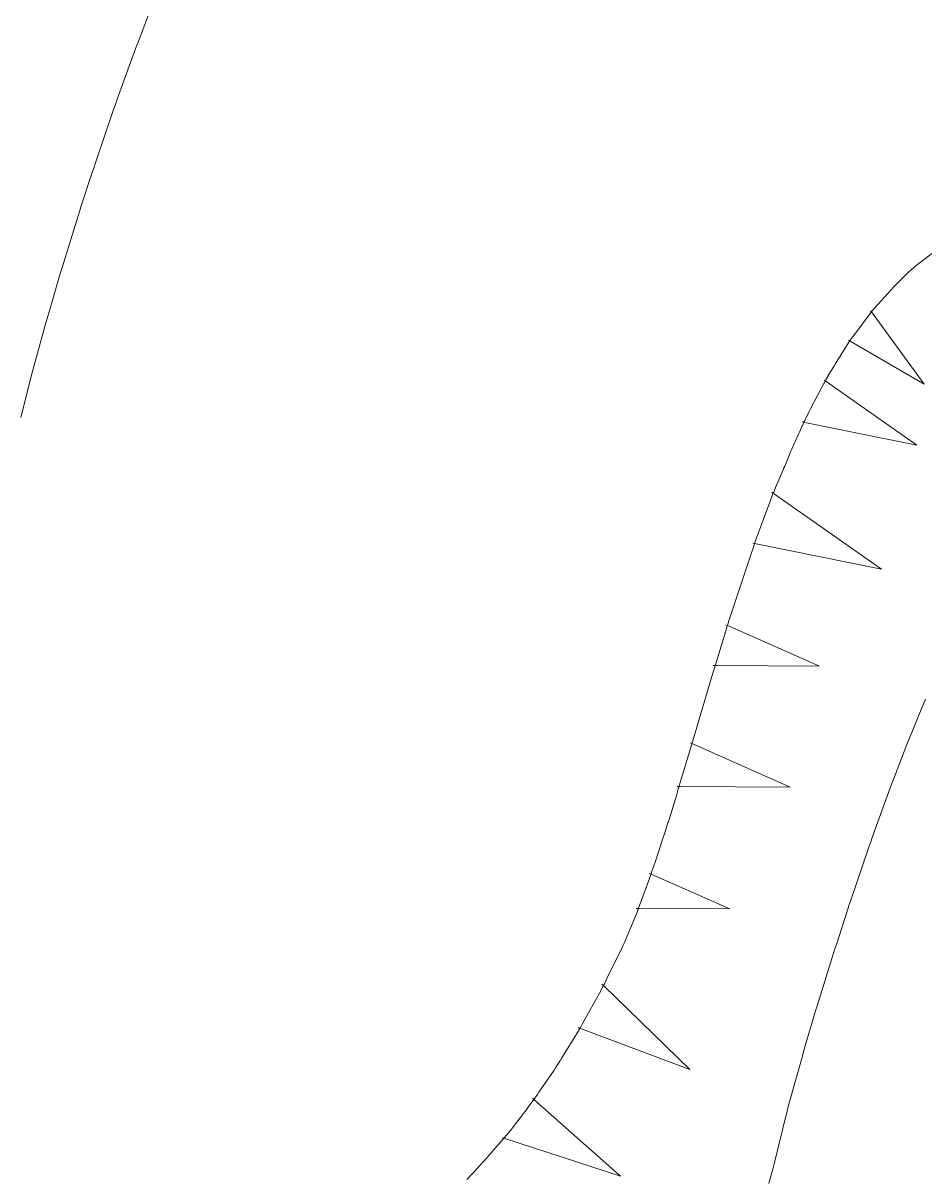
# Model space of a CAD drawing. Header units: millimetres. Extents: x -103 to 107, y -32 to 116.
# Drawn here: x 56.13 to 82.43, y 9.04 to 42.71 of the extents above; entities that cross this region are included whole.
import ezdxf

# ---------------------------------------------------------------- set-up
doc = ezdxf.new("R2010")
doc.units = ezdxf.units.MM
doc.header["$MEASUREMENT"] = 0
doc.layers.add('Layer 1', color=7, linetype='Continuous')

msp = doc.modelspace()

# ---------------------------------------------------------------- linework, layer by layer
at = {"layer": 'Layer 1', "lineweight": 9}
for points in [[(59.5123, 42.2365), (59.5123, 42.2365), (59.8773, 43.1844), (59.8773, 43.1844)], [(59.4213, 41.9938), (59.4213, 41.9938), (59.4763, 42.1385), (59.4763, 42.1385)], [(59.4763, 42.1385), (59.4763, 42.1385), (59.5123, 42.2365), (59.5123, 42.2365)], [(58.8753, 40.4889), (58.8753, 40.4889), (59.4213, 41.9938), (59.4213, 41.9938)], [(58.8223, 40.3375), (58.8223, 40.3375), (58.8753, 40.4889), (58.8753, 40.4889)], [(58.2393, 38.6411), (58.2393, 38.6411), (58.7683, 40.1872), (58.7683, 40.1872)], [(58.7683, 40.1872), (58.7683, 40.1872), (58.8223, 40.3375), (58.8223, 40.3375)], [(57.8183, 37.3514), (57.8183, 37.3514), (58.1533, 38.3822), (58.1533, 38.3822)], [(58.1533, 38.3822), (58.1533, 38.3822), (58.1883, 38.4855), (58.1883, 38.4855)], [(58.1883, 38.4855), (58.1883, 38.4855), (58.2393, 38.6411), (58.2393, 38.6411)], [(57.2683, 35.5889), (57.2683, 35.5889), (57.7363, 37.0949), (57.7363, 37.0949)], [(57.7363, 37.0949), (57.7363, 37.0949), (57.7853, 37.248), (57.7853, 37.248)], [(57.7853, 37.248), (57.7853, 37.248), (57.8183, 37.3514), (57.8183, 37.3514)], [(57.1943, 35.3437), (57.1943, 35.3437), (57.2243, 35.4414), (57.2243, 35.4414)], [(57.2243, 35.4414), (57.2243, 35.4414), (57.2683, 35.5889), (57.2683, 35.5889)], [(56.9153, 34.3898), (56.9153, 34.3898), (57.1943, 35.3437), (57.1943, 35.3437)], [(56.8883, 34.2963), (56.8883, 34.2963), (56.9153, 34.3898), (56.9153, 34.3898)], [(56.7933, 33.9739), (56.7933, 33.9739), (56.8883, 34.2963), (56.8883, 34.2963)], [(56.3843, 32.4855), (56.3843, 32.4855), (56.7933, 33.9739), (56.7933, 33.9739)], [(56.0673, 31.2162), (56.0673, 31.2162), (56.3843, 32.4855), (56.3843, 32.4855)]]:
    msp.add_open_spline(points, degree=3, dxfattribs=at)
at = {"layer": 'Layer 1', "color": 1, "lineweight": 9}
for points in [[(82.1413, 35.6164), (82.1413, 35.6164), (83.6023, 36.7202), (83.6023, 36.7202)], [(81.7893, 35.2855), (81.7893, 35.2855), (81.9853, 35.4746), (81.9853, 35.4746)], [(81.9853, 35.4746), (81.9853, 35.4746), (82.0063, 35.4922), (82.0063, 35.4922)], [(82.0063, 35.4922), (82.0063, 35.4922), (82.1413, 35.6164), (82.1413, 35.6164)], [(81.5063, 34.999), (81.5063, 34.999), (81.5283, 35.0223), (81.5283, 35.0223)], [(81.5283, 35.0223), (81.5283, 35.0223), (81.7493, 35.2428), (81.7493, 35.2428)], [(81.7493, 35.2428), (81.7493, 35.2428), (81.7703, 35.2636), (81.7703, 35.2636)], [(81.7703, 35.2636), (81.7703, 35.2636), (81.7893, 35.2855), (81.7893, 35.2855)], [(80.9633, 34.3983), (80.9633, 34.3983), (81.4553, 34.9479), (81.4553, 34.9479)], [(81.4553, 34.9479), (81.4553, 34.9479), (81.5063, 34.999), (81.5063, 34.999)], [(80.9143, 34.339), (80.9143, 34.339), (80.9633, 34.3983), (80.9633, 34.3983)], [(80.3253, 33.5685), (80.3253, 33.5685), (80.8363, 34.248), (80.8363, 34.248)], [(80.8363, 34.248), (80.8363, 34.248), (80.8883, 34.3101), (80.8883, 34.3101)], [(80.8733, 34.2893), (80.8733, 34.2893), (80.8473, 34.3252), (80.8473, 34.3252)], [(80.8733, 34.2893), (80.8733, 34.2893), (80.8473, 34.3238), (80.8473, 34.3238)], [(82.4153, 32.1849), (82.4153, 32.1849), (80.8733, 34.2893), (80.8733, 34.2893)], [(82.4153, 32.1849), (82.4153, 32.1849), (80.8733, 34.2893), (80.8733, 34.2893)], [(80.8883, 34.3101), (80.8883, 34.3101), (80.9143, 34.339), (80.9143, 34.339)], [(79.8113, 32.7653), (79.8113, 32.7653), (80.2163, 33.4101), (80.2163, 33.4101)], [(80.2063, 33.4694), (80.2063, 33.4694), (80.2563, 33.4405), (80.2563, 33.4405)], [(80.2063, 33.468), (80.2063, 33.468), (80.2563, 33.4391), (80.2563, 33.4391)], [(80.2163, 33.4101), (80.2163, 33.4101), (80.2583, 33.4694), (80.2583, 33.4694)], [(80.2563, 33.4405), (80.2563, 33.4405), (82.4153, 32.1849), (82.4153, 32.1849)], [(80.2563, 33.4391), (80.2563, 33.4391), (82.4153, 32.1849), (82.4153, 32.1849)], [(80.2583, 33.4694), (80.2583, 33.4694), (80.2753, 33.4955), (80.2753, 33.4955)], [(80.2753, 33.4955), (80.2753, 33.4955), (80.3253, 33.5685), (80.3253, 33.5685)], [(79.6133, 32.4343), (79.6133, 32.4343), (79.7723, 32.6989), (79.7723, 32.6989)], [(79.7723, 32.6989), (79.7723, 32.6989), (79.8113, 32.7653), (79.8113, 32.7653)], [(79.5453, 32.3172), (79.5453, 32.3172), (79.5503, 32.3285), (79.5503, 32.3285)], [(79.5503, 32.3285), (79.5503, 32.3285), (79.6083, 32.4248), (79.6083, 32.4248)], [(79.6083, 32.4248), (79.6083, 32.4248), (79.6133, 32.4343), (79.6133, 32.4343)], [(79.0983, 31.4684), (79.0983, 31.4684), (79.4073, 32.0569), (79.4073, 32.0569)], [(79.4073, 32.0569), (79.4073, 32.0569), (79.4383, 32.1133), (79.4383, 32.1133)], [(79.4383, 32.1133), (79.4383, 32.1133), (79.4873, 32.1987), (79.4873, 32.1987)], [(79.4873, 32.1987), (79.4873, 32.1987), (79.4913, 32.2086), (79.4913, 32.2086)], [(79.5503, 32.2622), (79.5503, 32.2622), (79.4903, 32.3049), (79.4903, 32.3049)], [(79.5503, 32.2622), (79.5503, 32.2622), (79.4903, 32.3049), (79.4903, 32.3049)], [(79.4913, 32.2086), (79.4913, 32.2086), (79.5393, 32.2968), (79.5393, 32.2968)], [(79.5393, 32.2968), (79.5393, 32.2968), (79.5453, 32.3049), (79.5453, 32.3049)], [(79.5453, 32.3049), (79.5453, 32.3049), (79.5453, 32.3172), (79.5453, 32.3172)], [(82.1993, 30.4073), (82.1993, 30.4073), (79.5503, 32.2622), (79.5503, 32.2622)], [(82.1993, 30.4073), (82.1993, 30.4073), (79.5503, 32.2622), (79.5503, 32.2622)], [(78.9273, 31.1213), (78.9273, 31.1213), (79.0543, 31.3831), (79.0543, 31.3831)], [(79.0543, 31.3831), (79.0543, 31.3831), (79.0683, 31.4078), (79.0683, 31.4078)], [(79.0683, 31.4078), (79.0683, 31.4078), (79.0983, 31.4684), (79.0983, 31.4684)], [(78.8513, 31.0825), (78.8513, 31.0825), (78.9333, 31.0663), (78.9333, 31.0663)], [(78.8513, 31.0825), (78.8513, 31.0825), (78.9333, 31.0663), (78.9333, 31.0663)], [(78.8563, 30.9668), (78.8563, 30.9668), (78.8643, 30.9834), (78.8643, 30.9834)], [(78.8643, 30.9834), (78.8643, 30.9834), (78.8723, 31.0014), (78.8723, 31.0014)], [(78.8723, 31.0014), (78.8723, 31.0014), (78.9093, 31.0867), (78.9093, 31.0867)], [(78.9093, 31.0867), (78.9093, 31.0867), (78.9153, 31.0952), (78.9153, 31.0952)], [(78.9153, 31.0952), (78.9153, 31.0952), (78.9273, 31.1213), (78.9273, 31.1213)], [(78.9333, 31.0663), (78.9333, 31.0663), (82.1993, 30.4073), (82.1993, 30.4073)], [(78.9333, 31.0663), (78.9333, 31.0663), (82.1993, 30.4073), (82.1993, 30.4073)], [(78.5563, 30.3177), (78.5563, 30.3177), (78.7453, 30.7273), (78.7453, 30.7273)], [(78.7453, 30.7273), (78.7453, 30.7273), (78.7653, 30.7671), (78.7653, 30.7671)], [(78.7653, 30.7671), (78.7653, 30.7671), (78.7733, 30.7865), (78.7733, 30.7865)], [(78.7733, 30.7865), (78.7733, 30.7865), (78.8563, 30.9668), (78.8563, 30.9668)], [(78.5383, 30.2725), (78.5383, 30.2725), (78.5563, 30.3177), (78.5563, 30.3177)], [(78.3423, 29.7956), (78.3423, 29.7956), (78.5193, 30.2284), (78.5193, 30.2284)], [(78.5193, 30.2284), (78.5193, 30.2284), (78.5383, 30.2725), (78.5383, 30.2725)], [(78.0763, 29.1673), (78.0763, 29.1673), (78.2963, 29.6908), (78.2963, 29.6908)], [(78.2963, 29.6908), (78.2963, 29.6908), (78.3193, 29.7434), (78.3193, 29.7434)], [(78.3193, 29.7434), (78.3193, 29.7434), (78.3423, 29.7956), (78.3423, 29.7956)], [(78.0443, 28.9785), (78.0443, 28.9785), (77.9653, 29.0336), (77.9653, 29.0336)], [(78.0443, 28.9785), (78.0443, 28.9785), (77.9653, 29.0336), (77.9653, 29.0336)], [(77.9803, 28.9563), (77.9803, 28.9563), (78.0193, 29.0279), (78.0193, 29.0279)], [(77.9803, 28.9288), (77.9803, 28.9288), (77.9803, 28.9563), (77.9803, 28.9563)], [(78.0193, 29.0279), (78.0193, 29.0279), (78.0233, 29.0364), (78.0233, 29.0364)], [(78.0233, 29.0364), (78.0233, 29.0364), (78.0553, 29.1133), (78.0553, 29.1133)], [(81.1673, 26.7927), (81.1673, 26.7927), (78.0443, 28.9785), (78.0443, 28.9785)], [(81.1673, 26.7927), (81.1673, 26.7927), (78.0443, 28.9785), (78.0443, 28.9785)], [(78.0553, 29.1133), (78.0553, 29.1133), (78.0763, 29.1673), (78.0763, 29.1673)], [(77.5133, 27.6789), (77.5133, 27.6789), (77.9363, 28.8173), (77.9363, 28.8173)], [(77.9363, 28.8173), (77.9363, 28.8173), (77.9803, 28.9288), (77.9803, 28.9288)], [(77.4733, 27.5632), (77.4733, 27.5632), (77.5133, 27.6789), (77.5133, 27.6789)], [(77.3613, 27.2351), (77.3613, 27.2351), (77.4223, 27.4073), (77.4223, 27.4073)], [(77.4113, 27.5494), (77.4113, 27.5494), (77.5093, 27.5329), (77.5093, 27.5329)], [(77.4113, 27.5494), (77.4113, 27.5494), (77.5093, 27.5329), (77.5093, 27.5329)], [(77.4223, 27.4073), (77.4223, 27.4073), (77.4393, 27.4584), (77.4393, 27.4584)], [(77.4393, 27.4584), (77.4393, 27.4584), (77.4423, 27.4665), (77.4423, 27.4665)], [(77.4423, 27.4665), (77.4423, 27.4665), (77.4713, 27.5547), (77.4713, 27.5547)], [(77.4713, 27.5547), (77.4713, 27.5547), (77.4733, 27.5632), (77.4733, 27.5632)], [(77.5093, 27.5329), (77.5093, 27.5329), (81.1673, 26.7927), (81.1673, 26.7927)], [(77.5093, 27.5329), (77.5093, 27.5329), (81.1673, 26.7927), (81.1673, 26.7927)], [(76.7823, 25.4892), (76.7823, 25.4892), (77.3613, 27.2351), (77.3613, 27.2351)], [(76.6863, 25.1848), (76.6863, 25.1848), (76.7273, 25.3128), (76.7273, 25.3128)], [(76.7273, 25.3128), (76.7273, 25.3128), (76.7823, 25.4892), (76.7823, 25.4892)], [(76.3493, 24.0947), (76.3493, 24.0947), (76.6293, 24.9971), (76.6293, 24.9971)], [(76.7183, 25.1294), (76.7183, 25.1294), (76.6233, 25.171), (76.6233, 25.171)], [(76.7183, 25.1294), (76.7183, 25.1294), (76.6233, 25.171), (76.6233, 25.171)], [(76.6293, 24.9971), (76.6293, 24.9971), (76.6573, 25.0867), (76.6573, 25.0867)], [(76.6573, 25.1117), (76.6573, 25.1117), (76.6843, 25.1777), (76.6843, 25.1777)], [(76.6573, 25.0867), (76.6573, 25.0867), (76.6573, 25.1117), (76.6573, 25.1117)], [(76.6843, 25.1777), (76.6843, 25.1777), (76.6863, 25.1848), (76.6863, 25.1848)], [(76.6863, 25.1848), (76.6863, 25.1848), (76.6863, 25.1848), (76.6863, 25.1848)], [(76.6863, 25.1848), (76.6863, 25.1848), (76.6863, 25.1848), (76.6863, 25.1848)], [(76.6863, 25.1848), (76.6863, 25.1848), (76.6863, 25.1848), (76.6863, 25.1848)], [(79.3543, 23.961), (79.3543, 23.961), (76.7183, 25.1294), (76.7183, 25.1294)], [(79.3543, 23.961), (79.3543, 23.961), (76.7183, 25.1294), (76.7183, 25.1294)], [(76.2403, 23.7267), (76.2403, 23.7267), (76.2953, 23.9084), (76.2953, 23.9084)], [(76.2583, 23.9776), (76.2583, 23.9776), (76.3613, 23.9776), (76.3613, 23.9776)], [(76.2583, 23.9776), (76.2583, 23.9776), (76.3613, 23.9776), (76.3613, 23.9776)], [(76.2953, 23.9084), (76.2953, 23.9084), (76.3213, 24.0037), (76.3213, 24.0037)], [(76.3213, 24.0037), (76.3213, 24.0037), (76.3493, 24.0947), (76.3493, 24.0947)], [(76.3613, 23.9776), (76.3613, 23.9776), (79.3543, 23.961), (79.3543, 23.961)], [(76.3613, 23.9776), (76.3613, 23.9776), (79.3543, 23.961), (79.3543, 23.961)], [(75.7023, 21.924), (75.7023, 21.924), (76.2403, 23.7267), (76.2403, 23.7267)], [(82.4493, 23.0018), (82.4493, 23.0018), (82.3783, 22.8324), (82.3783, 22.8324)], [(82.3413, 22.7481), (82.3413, 22.7481), (81.9793, 21.8662), (81.9793, 21.8662)], [(82.3783, 22.8324), (82.3783, 22.8324), (82.3413, 22.7481), (82.3413, 22.7481)], [(75.6503, 21.7477), (75.6503, 21.7477), (75.7023, 21.924), (75.7023, 21.924)], [(75.2973, 20.5736), (75.2973, 20.5736), (75.5923, 21.5575), (75.5923, 21.5575)], [(75.6793, 21.6898), (75.6793, 21.6898), (75.5903, 21.7286), (75.5903, 21.7286)], [(75.6793, 21.6898), (75.6793, 21.6898), (75.5903, 21.7286), (75.5903, 21.7286)], [(75.5923, 21.5575), (75.5923, 21.5575), (75.6233, 21.657), (75.6233, 21.657)], [(75.6233, 21.657), (75.6233, 21.657), (75.6503, 21.7477), (75.6503, 21.7477)], [(78.5013, 20.4346), (78.5013, 20.4346), (75.6793, 21.6898), (75.6793, 21.6898)], [(78.5013, 20.4346), (78.5013, 20.4346), (75.6793, 21.6898), (75.6793, 21.6898)], [(81.9063, 21.6831), (81.9063, 21.6831), (81.5413, 20.7362), (81.5413, 20.7362)], [(81.9443, 21.7741), (81.9443, 21.7741), (81.9063, 21.6831), (81.9063, 21.6831)], [(81.9793, 21.8662), (81.9793, 21.8662), (81.9443, 21.7741), (81.9443, 21.7741)], [(75.2693, 20.4773), (75.2693, 20.4773), (75.2973, 20.5736), (75.2973, 20.5736)], [(81.5063, 20.6385), (81.5063, 20.6385), (81.4503, 20.4925), (81.4503, 20.4925)], [(81.5413, 20.7362), (81.5413, 20.7362), (81.5063, 20.6385), (81.5063, 20.6385)], [(74.9713, 19.4962), (74.9713, 19.4962), (75.1933, 20.2222), (75.1933, 20.2222)], [(75.1933, 20.2222), (75.1933, 20.2222), (75.2143, 20.2953), (75.2143, 20.2953)], [(75.2053, 20.4565), (75.2053, 20.4565), (75.3083, 20.4565), (75.3083, 20.4565)], [(75.2053, 20.4565), (75.2053, 20.4565), (75.3083, 20.4565), (75.3083, 20.4565)], [(75.2143, 20.3203), (75.2143, 20.3203), (75.2403, 20.3863), (75.2403, 20.3863)], [(75.2143, 20.2953), (75.2143, 20.2953), (75.2143, 20.3203), (75.2143, 20.3203)], [(75.2403, 20.3863), (75.2403, 20.3863), (75.2423, 20.3933), (75.2423, 20.3933)], [(75.2423, 20.3933), (75.2423, 20.3933), (75.2443, 20.4015), (75.2443, 20.4015)], [(75.2443, 20.4015), (75.2443, 20.4015), (75.2663, 20.4702), (75.2663, 20.4702)], [(75.2663, 20.4702), (75.2663, 20.4702), (75.2693, 20.4773), (75.2693, 20.4773)], [(75.3083, 20.4565), (75.3083, 20.4565), (78.5013, 20.4346), (78.5013, 20.4346)], [(75.3083, 20.4565), (75.3083, 20.4565), (78.5013, 20.4346), (78.5013, 20.4346)], [(81.4503, 20.4925), (81.4503, 20.4925), (80.9053, 18.9918), (80.9053, 18.9918)], [(74.8373, 19.0729), (74.8373, 19.0729), (74.9383, 19.3957), (74.9383, 19.3957)], [(74.9383, 19.3957), (74.9383, 19.3957), (74.9493, 19.4246), (74.9493, 19.4246)], [(74.9493, 19.4246), (74.9493, 19.4246), (74.9713, 19.4962), (74.9713, 19.4962)], [(74.5533, 18.2199), (74.5533, 18.2199), (74.8013, 18.9656), (74.8013, 18.9656)], [(74.8013, 18.9656), (74.8013, 18.9656), (74.8283, 19.0415), (74.8283, 19.0415)], [(74.8283, 19.0415), (74.8283, 19.0415), (74.8373, 19.0729), (74.8373, 19.0729)], [(80.9053, 18.9918), (80.9053, 18.9918), (80.8513, 18.8372), (80.8513, 18.8372)], [(80.7973, 18.6845), (80.7973, 18.6845), (80.2683, 17.1397), (80.2683, 17.1397)], [(80.8513, 18.8372), (80.8513, 18.8372), (80.7973, 18.6845), (80.7973, 18.6845)], [(74.5283, 18.1468), (74.5283, 18.1468), (74.5533, 18.2199), (74.5533, 18.2199)], [(74.4723, 17.8907), (74.4723, 17.8907), (74.3913, 17.9264), (74.3913, 17.9264)], [(74.4723, 17.8907), (74.4723, 17.8907), (74.3913, 17.9264), (74.3913, 17.9264)], [(74.3963, 17.7764), (74.3963, 17.7764), (74.4253, 17.8576), (74.4253, 17.8576)], [(74.4253, 17.8576), (74.4253, 17.8576), (74.4543, 17.9377), (74.4543, 17.9377)], [(74.4543, 17.9377), (74.4543, 17.9377), (74.4603, 17.9553), (74.4603, 17.9553)], [(74.4603, 17.9553), (74.4603, 17.9553), (74.5223, 18.1306), (74.5223, 18.1306)], [(76.7433, 16.8846), (76.7433, 16.8846), (74.4723, 17.8907), (74.4723, 17.8907)], [(76.7433, 16.8846), (76.7433, 16.8846), (74.4723, 17.8907), (74.4723, 17.8907)], [(74.5223, 18.1306), (74.5223, 18.1306), (74.5283, 18.1468), (74.5283, 18.1468)], [(74.1073, 16.9894), (74.1073, 16.9894), (74.3963, 17.7764), (74.3963, 17.7764)], [(73.9513, 16.5721), (73.9513, 16.5721), (74.0553, 16.8366), (74.0553, 16.8366)], [(74.0123, 16.8998), (74.0123, 16.8998), (74.1073, 16.8998), (74.1073, 16.8998)], [(74.0123, 16.8998), (74.0123, 16.8998), (74.1073, 16.8998), (74.1073, 16.8998)], [(74.0533, 16.8518), (74.0533, 16.8518), (74.0553, 16.8529), (74.0553, 16.8529)], [(74.0533, 16.838), (74.0533, 16.838), (74.0533, 16.8518), (74.0533, 16.8518)], [(74.0553, 16.8366), (74.0553, 16.8366), (74.0533, 16.838), (74.0533, 16.838)], [(74.0553, 16.8529), (74.0553, 16.8529), (74.0783, 16.9135), (74.0783, 16.9135)], [(74.0783, 16.9135), (74.0783, 16.9135), (74.1073, 16.9894), (74.1073, 16.9894)], [(74.1073, 16.8998), (74.1073, 16.8998), (76.7433, 16.8846), (76.7433, 16.8846)], [(74.1073, 16.8998), (74.1073, 16.8998), (76.7433, 16.8846), (76.7433, 16.8846)], [(80.1833, 16.8821), (80.1833, 16.8821), (79.8493, 15.8499), (79.8493, 15.8499)], [(80.2173, 16.9852), (80.2173, 16.9852), (80.1833, 16.8821), (80.1833, 16.8821)], [(80.2683, 17.1397), (80.2683, 17.1397), (80.2173, 16.9852), (80.2173, 16.9852)], [(73.6603, 15.8912), (73.6603, 15.8912), (73.9233, 16.5085), (73.9233, 16.5085)], [(73.9233, 16.5085), (73.9233, 16.5085), (73.9513, 16.5721), (73.9513, 16.5721)], [(73.5933, 15.7437), (73.5933, 15.7437), (73.6343, 15.8319), (73.6343, 15.8319)], [(73.6343, 15.8319), (73.6343, 15.8319), (73.6603, 15.8912), (73.6603, 15.8912)], [(79.8493, 15.8499), (79.8493, 15.8499), (79.8153, 15.7465), (79.8153, 15.7465)], [(73.1683, 14.8741), (73.1683, 14.8741), (73.5933, 15.7437), (73.5933, 15.7437)], [(79.7653, 15.5934), (79.7653, 15.5934), (79.2953, 14.0874), (79.2953, 14.0874)], [(79.8153, 15.7465), (79.8153, 15.7465), (79.7653, 15.5934), (79.7653, 15.5934)], [(73.1263, 14.7888), (73.1263, 14.7888), (73.1683, 14.8741), (73.1683, 14.8741)], [(72.4393, 13.5209), (72.4393, 13.5209), (72.9853, 14.5171), (72.9853, 14.5171)], [(72.9853, 14.5171), (72.9853, 14.5171), (73.0393, 14.6191), (73.0393, 14.6191)], [(73.0653, 14.6385), (73.0653, 14.6385), (73.0103, 14.691), (73.0103, 14.691)], [(73.0653, 14.6385), (73.0653, 14.6385), (73.0103, 14.691), (73.0103, 14.691)], [(73.0393, 14.6191), (73.0393, 14.6191), (73.0733, 14.6854), (73.0733, 14.6854)], [(75.5763, 12.2022), (75.5763, 12.2022), (73.0653, 14.6385), (73.0653, 14.6385)], [(75.5763, 12.2008), (75.5763, 12.2008), (73.0653, 14.6385), (73.0653, 14.6385)], [(73.0733, 14.6854), (73.0733, 14.6854), (73.1263, 14.7888), (73.1263, 14.7888)], [(79.2213, 13.8419), (79.2213, 13.8419), (78.9413, 12.8898), (78.9413, 12.8898)], [(79.2513, 13.94), (79.2513, 13.94), (79.2213, 13.8419), (79.2213, 13.8419)], [(79.2953, 14.0874), (79.2953, 14.0874), (79.2513, 13.94), (79.2513, 13.94)], [(72.3843, 13.4232), (72.3843, 13.4232), (72.4393, 13.5209), (72.4393, 13.5209)], [(71.8463, 12.544), (71.8463, 12.544), (72.3033, 13.2866), (72.3033, 13.2866)], [(72.3033, 13.2866), (72.3033, 13.2866), (72.3493, 13.3625), (72.3493, 13.3625)], [(72.3153, 13.4232), (72.3153, 13.4232), (72.3813, 13.3995), (72.3813, 13.3995)], [(72.3153, 13.4232), (72.3153, 13.4232), (72.3813, 13.3995), (72.3813, 13.3995)], [(72.3493, 13.3776), (72.3493, 13.3776), (72.3803, 13.4189), (72.3803, 13.4189)], [(72.3493, 13.3625), (72.3493, 13.3625), (72.3493, 13.3776), (72.3493, 13.3776)], [(72.3803, 13.4189), (72.3803, 13.4189), (72.3843, 13.4232), (72.3843, 13.4232)], [(72.3813, 13.3995), (72.3813, 13.3995), (72.3843, 13.3995), (72.3843, 13.3995)], [(72.3813, 13.3995), (72.3813, 13.3995), (72.3843, 13.3995), (72.3843, 13.3995)], [(72.3843, 13.3995), (72.3843, 13.3995), (75.5763, 12.2022), (75.5763, 12.2022)], [(72.3843, 13.3995), (72.3843, 13.3995), (75.5763, 12.2008), (75.5763, 12.2008)], [(78.9153, 12.7959), (78.9153, 12.7959), (78.8683, 12.6347), (78.8683, 12.6347)], [(78.9413, 12.8898), (78.9413, 12.8898), (78.9153, 12.7959), (78.9153, 12.7959)], [(71.6593, 12.2544), (71.6593, 12.2544), (71.8003, 12.471), (71.8003, 12.471)], [(71.8003, 12.471), (71.8003, 12.471), (71.8463, 12.544), (71.8463, 12.544)], [(78.8683, 12.6347), (78.8683, 12.6347), (78.4483, 11.123), (78.4483, 11.123)], [(71.1743, 11.5393), (71.1743, 11.5393), (71.6173, 12.1884), (71.6173, 12.1884)], [(71.6173, 12.1884), (71.6173, 12.1884), (71.6593, 12.2544), (71.6593, 12.2544)], [(71.0523, 11.3658), (71.0523, 11.3658), (71.1303, 11.473), (71.1303, 11.473)], [(71.1303, 11.473), (71.1303, 11.473), (71.1743, 11.5393), (71.1743, 11.5393)], [(70.8343, 11.0666), (70.8343, 11.0666), (71.0523, 11.3658), (71.0523, 11.3658)], [(71.0303, 11.3312), (71.0303, 11.3312), (70.9883, 11.371), (70.9883, 11.371)], [(71.0303, 11.3312), (71.0303, 11.3312), (70.9883, 11.371), (70.9883, 11.371)], [(73.5493, 9.0893), (73.5493, 9.0893), (71.0303, 11.3312), (71.0303, 11.3312)], [(73.5493, 9.0893), (73.5493, 9.0893), (71.0303, 11.3312), (71.0303, 11.3312)], [(78.4483, 11.123), (78.4483, 11.123), (78.4123, 10.9841), (78.4123, 10.9841)], [(70.4633, 10.5787), (70.4633, 10.5787), (70.7273, 10.9206), (70.7273, 10.9206)], [(70.7273, 10.9206), (70.7273, 10.9206), (70.7533, 10.9579), (70.7533, 10.9579)], [(70.7533, 10.9579), (70.7533, 10.9579), (70.7603, 10.9675), (70.7603, 10.9675)], [(70.7603, 10.9675), (70.7603, 10.9675), (70.8273, 11.0585), (70.8273, 11.0585)], [(70.8273, 11.0585), (70.8273, 11.0585), (70.8343, 11.0666), (70.8343, 11.0666)], [(78.3753, 10.8461), (78.3753, 10.8461), (78.0713, 9.6086), (78.0713, 9.6086)], [(78.4123, 10.9841), (78.4123, 10.9841), (78.3753, 10.8461), (78.3753, 10.8461)], [(70.1673, 10.222), (70.1673, 10.222), (70.3933, 10.4866), (70.3933, 10.4866)], [(70.3933, 10.4866), (70.3933, 10.4866), (70.3963, 10.4919), (70.3963, 10.4919)], [(70.3963, 10.4919), (70.3963, 10.4919), (70.4333, 10.5403), (70.4333, 10.5403)], [(70.4333, 10.5403), (70.4333, 10.5403), (70.4373, 10.5445), (70.4373, 10.5445)], [(70.4373, 10.5445), (70.4373, 10.5445), (70.4633, 10.5787), (70.4633, 10.5787)], [(69.7923, 9.7811), (69.7923, 9.7811), (70.0973, 10.1353), (70.0973, 10.1353)], [(70.0973, 10.1353), (70.0973, 10.1353), (70.1673, 10.222), (70.1673, 10.222)], [(70.1043, 10.2136), (70.1043, 10.2136), (70.1553, 10.1984), (70.1553, 10.1984)], [(70.1043, 10.2136), (70.1043, 10.2136), (70.1553, 10.1984), (70.1553, 10.1984)], [(70.1553, 10.1984), (70.1553, 10.1984), (73.5493, 9.0893), (73.5493, 9.0893)], [(70.1553, 10.1984), (70.1553, 10.1984), (73.5493, 9.0893), (73.5493, 9.0893)], [(69.7743, 9.7617), (69.7743, 9.7617), (69.7923, 9.7811), (69.7923, 9.7811)], [(69.2823, 9.2202), (69.2823, 9.2202), (69.5573, 9.5179), (69.5573, 9.5179)], [(69.5573, 9.5179), (69.5573, 9.5179), (69.5863, 9.5479), (69.5863, 9.5479)], [(69.5863, 9.5479), (69.5863, 9.5479), (69.6023, 9.5673), (69.6023, 9.5673)], [(69.6023, 9.5673), (69.6023, 9.5673), (69.7743, 9.7617), (69.7743, 9.7617)], [(78.0333, 9.4459), (78.0333, 9.4459), (77.8803, 8.8826), (77.8803, 8.8826)], [(78.0473, 9.5027), (78.0473, 9.5027), (78.0333, 9.4459), (78.0333, 9.4459)], [(78.0713, 9.6086), (78.0713, 9.6086), (78.0473, 9.5027), (78.0473, 9.5027)], [(69.0673, 8.9969), (69.0673, 8.9969), (69.2553, 9.1898), (69.2553, 9.1898)], [(69.2553, 9.1898), (69.2553, 9.1898), (69.2823, 9.2202), (69.2823, 9.2202)]]:
    msp.add_open_spline(points, degree=3, dxfattribs=at)

doc.saveas('drawing.dxf')
